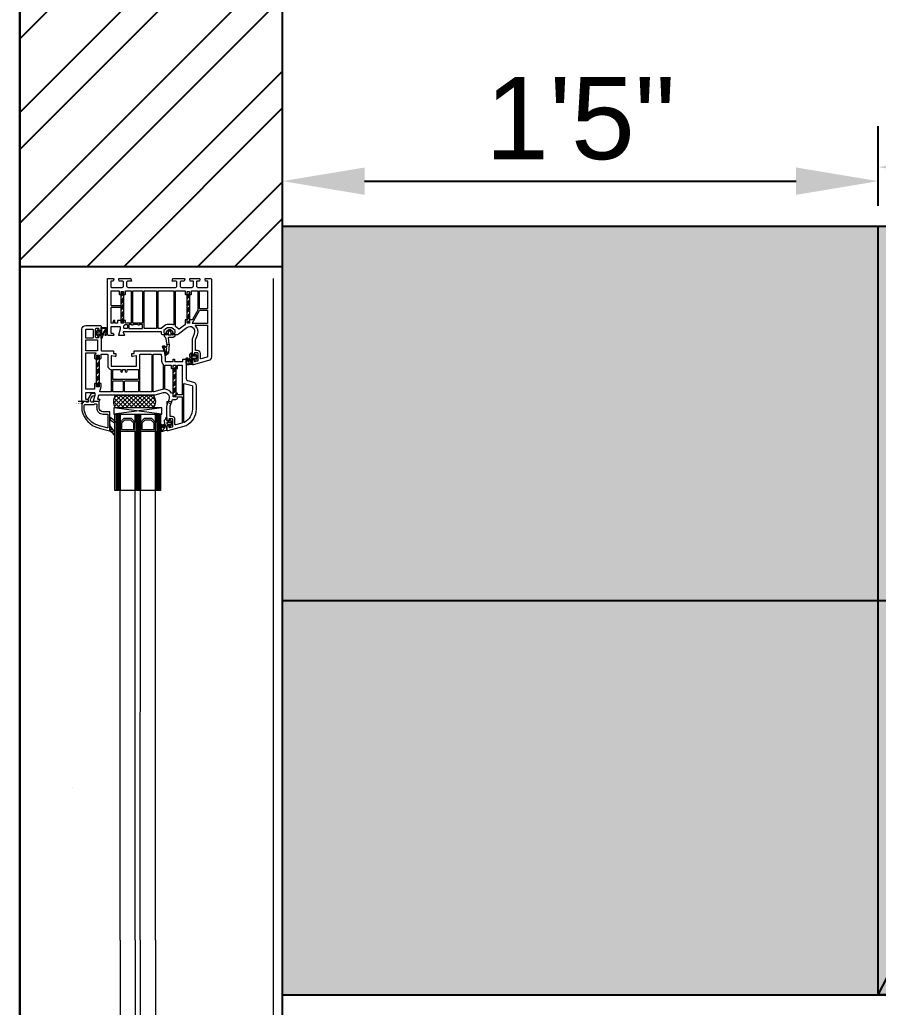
# Model space of a CAD drawing. Header units: millimetres. Extents: x 857 to 2168, y 576 to 1198.
# Drawn here: x 934.48 to 960.61, y 642.72 to 672.77 of the extents above; entities that cross this region are included whole.
import ezdxf

# ---------------------------------------------------------------- set-up
doc = ezdxf.new("R2010")
doc.units = ezdxf.units.MM
for name, color, linetype, lineweight in [('FP_A_DOOR_WIN', 140, 'Continuous', 18), ('PQI-A-IN-ELEV-PTRN', 249, 'Continuous', 0), ('WAL', 7, 'Continuous', 30)]:
    doc.layers.add(name, color=color, linetype=linetype, lineweight=lineweight)
doc.styles.get("Standard").update_dxf_attribs({"font": 'arial.ttf'})
doc.dimstyles.new('ISO-25', dxfattribs={"dimtxt": 2.5, "dimasz": 2.5, "dimexe": 1.25, "dimexo": 0.625, "dimtad": 1, "dimdec": 0, "dimlunit": 4, "dimtxsty": 'Standard', "dimcen": 2.5, "dimadec": 0, "dimazin": 0, "dimtfac": 1, "dimtdec": 0, "dimtmove": 0, "dimatfit": 3, "dimfxl": 1, "dimarcsym": 0})
pattern_1 = [(135, (-4.5994, -2.0003), (1.41421, 1.41421), []), (45, (-4.5994, -2.0003), (1.41421, -1.41421), [])]

# ---------------------------------------------------------------- blocks, each defined once
blk = doc.blocks.new('*X27')
at = {"color": 0}
for p, q in [((10.3, 18.74), (10.76, 19.2)), ((11.46, 17.2), (13.46, 19.2)), ((12.36, 17.2), (14.36, 19.2)), ((13.25, 17.2), (15.25, 19.2)), ((14.15, 17.2), (16.15, 19.2)), ((16.85, 17.2), (18.85, 19.2)), ((17.74, 17.2), (19.74, 19.2)), ((18.64, 17.2), (20.64, 19.2)), ((19.54, 17.2), (21.54, 19.2)), ((22.23, 17.2), (24.23, 19.2)), ((23.13, 17.2), (25.13, 19.2)), ((24.03, 17.2), (26.03, 19.2)), ((24.93, 17.2), (26.93, 19.2)), ((27.62, 17.2), (29.62, 19.2)), ((28.52, 17.2), (30.52, 19.2)), ((29.42, 17.2), (31.42, 19.2)), ((30.32, 17.2), (32.32, 19.2)), ((33.01, 17.2), (35.01, 19.2)), ((33.91, 17.2), (35.3, 18.59)), ((34.81, 17.2), (35.3, 17.7))]:
    blk.add_line(p, q, dxfattribs=at)
blk = doc.blocks.new('*X28')
at = {"color": 0}
for p, q in [((10.3, 69.93), (11.58, 71.2)), ((10.47, 69.2), (12.47, 71.2)), ((11.37, 69.2), (13.37, 71.2)), ((12.27, 69.2), (14.27, 71.2)), ((14.97, 69.2), (16.97, 71.2)), ((15.86, 69.2), (17.86, 71.2)), ((16.76, 69.2), (18.76, 71.2)), ((17.66, 69.2), (19.66, 71.2)), ((20.35, 69.2), (22.35, 71.2)), ((21.25, 69.2), (23.25, 71.2)), ((22.15, 69.2), (24.15, 71.2)), ((23.05, 69.2), (25.05, 71.2)), ((25.74, 69.2), (27.74, 71.2)), ((26.64, 69.2), (28.64, 71.2)), ((27.54, 69.2), (29.54, 71.2)), ((28.44, 69.2), (30.44, 71.2)), ((31.13, 69.2), (33.13, 71.2)), ((32.03, 69.2), (34.03, 71.2)), ((32.93, 69.2), (34.93, 71.2)), ((33.82, 69.2), (35.3, 70.68))]:
    blk.add_line(p, q, dxfattribs=at)
blk = doc.blocks.new('PRJ_INSERT_55_593613279781', base_point=(370.06, 296.9))
for points in [[(370.59, 306.09), (370.05, 305.76), (369.97, 305.13), (370.16, 304.39), (368.47, 304.19), (368.82, 310.95), (369.17, 311.66), (370.62, 312.9), (370.8, 312.97), (371.03, 312.89), (371.12, 312.65), (370.99, 312.24), (371.11, 311.8), (372.38, 309.76), (372.64, 308.69), (373.59, 306.14), (372.99, 305.35), (372, 305.48), (371.12, 305.97)], [(370.26, 307.26), (370.38, 306.97), (371.46, 306.58), (372.42, 306.04), (372.77, 306.03), (372.9, 306.23), (372.03, 308.71), (372.25, 308.82), (372.37, 309.19), (372.25, 309.4), (372.03, 309.51), (371.72, 309.42), (370.4, 311.24), (369.85, 311.44), (369.72, 310.83), (370.12, 310.19), (370.38, 309.49), (370.49, 308.74), (370.45, 307.99)], [(369.26, 296.6), (369.15, 296.84), (368.96, 296.9), (367.16, 296.9), (366.86, 296.6), (366.86, 294.61), (366.97, 294.38), (367.87, 293.5), (368.25, 293.5), (369.15, 294.38), (369.26, 294.61)]]:
    blk.add_lwpolyline(points, close=True)
blk.add_lwpolyline([(363.96, 297.83, 0.81046), (364.27, 296.91), (365.83, 297.1), (366.06, 296.94), (366.06, 295.59), (365.97, 295.38), (365.4, 294.96), (365.31, 294.73), (365.37, 294.56), (365.42, 294.51), (367.42, 292.84), (368.7, 292.84), (370.7, 294.51), (370.81, 294.73), (370.72, 294.96), (370.15, 295.38), (370.06, 295.59), (370.06, 296.94), (370.29, 297.1), (371.83, 296.91, 0.721706), (372.24, 297.77), (371.11, 298.85), (370.16, 304.39), (368.47, 304.19), (368.82, 299.14, -0.439955), (368.32, 298.6), (365.33, 298.6), (365.17, 298.56)], format="xyb", close=True)
blk = doc.blocks.new('PRJ_INSERT_54_593613279164', base_point=(0, 0))
blk.add_line((4.01, 0.7), (-5.08, 0.7))
for points in [[(0.6, -1.92), (0.11, -1.66, -0.27755), (0, -1.48), (0, 0, -0.453753), (0.34, 0.3), (0.61, 0.26), (1.04, 0.01), (3.71, 0.01, 0.422763), (4.01, 0.32, -0.054836), (4.3, 3.53, 0.331921), (3.85, 4.66, 0.161435), (2.78, 5), (-0.6, 5, 0.831541), (-0.86, 3.65), (0.43, 3.15, -1.190626), (0.5, 2.89), (-0.47, 2.63, 0.129694), (-0.6, 2.55), (-1.2, 1.95, -0.601488), (-2.24, 1.86, 0.254499), (-2.49, 2), (-3.96, 2, 0.198909), (-4.17, 1.91), (-4.99, 1.09, 0.198912), (-5.08, 0.88), (-5.08, 0.31, 0.414214), (-4.78, 0.01), (-4.52, 0.01), (-4.09, 0.26, -0.16568), (-3.9, 0.3), (-3.74, 0.27, -0.375721), (-3.48, -0.02), (-3.48, -1.48, -0.27755), (-3.59, -1.66), (-4.08, -1.92, 0.531978), (-4.13, -2.41), (-2.39, -3.89, 0.363946), (-1.11, -3.89), (0.65, -2.41, 0.531978)], [(-2.73, -2.56), (-2.06, -3.12, 0.363955), (-1.42, -3.12), (-0.75, -2.56, 0.221711), (-0.64, -2.33), (-0.64, -0.12, 0.413991), (-0.94, 0.18), (-2.54, 0.18, 0.414157), (-2.84, -0.12), (-2.84, -2.33, 0.221711)], [(-0.27, 4.38, 1), (-0.32, 4.09), (1.61, 3.38, -0.733238), (1.57, 2.43), (-0.19, 1.96, 0.917629), (-0.19, 1.72), (2.09, 1.54, 0.335324), (3.12, 2.18), (3.62, 3.53, 0.355746), (3.44, 4.03), (2.97, 4.31, 0.134065), (2.71, 4.38)]]:
    blk.add_lwpolyline(points, format="xyb", close=True)
blk = doc.blocks.new('*X29')
at = {"color": 0}
for p, q in [((31.2, -72.68), (31.98, -71.9)), ((32.67, -73.9), (34.67, -71.9)), ((33.57, -73.9), (35.57, -71.9)), ((34.47, -73.9), (36.47, -71.9)), ((35.37, -73.9), (37.37, -71.9)), ((38.06, -73.9), (40.06, -71.9)), ((38.96, -73.9), (40.96, -71.9)), ((39.86, -73.9), (41.86, -71.9)), ((40.75, -73.9), (42.75, -71.9)), ((43.45, -73.9), (45.45, -71.9)), ((44.35, -73.9), (46.35, -71.9)), ((45.24, -73.9), (47.24, -71.9)), ((46.14, -73.9), (48.14, -71.9)), ((48.84, -73.9), (50.84, -71.9)), ((49.73, -73.9), (51.73, -71.9)), ((50.63, -73.9), (52.63, -71.9)), ((51.53, -73.9), (53.53, -71.9)), ((54.22, -73.9), (56.2, -71.93)), ((55.12, -73.9), (56.2, -72.82)), ((56.02, -73.9), (56.2, -73.72))]:
    blk.add_line(p, q, dxfattribs=at)
blk = doc.blocks.new('*X30')
at = {"color": 0}
for p, q in [((23.4, -13.13), (25.03, -11.5)), ((23.92, -13.5), (25.92, -11.5)), ((24.82, -13.5), (26.82, -11.5)), ((25.72, -13.5), (27.72, -11.5)), ((28.41, -13.5), (30.41, -11.5)), ((29.31, -13.5), (31.31, -11.5)), ((30.21, -13.5), (32.21, -11.5)), ((31.11, -13.5), (33.11, -11.5)), ((33.8, -13.5), (35.8, -11.5)), ((34.7, -13.5), (36.7, -11.5)), ((35.6, -13.5), (37.6, -11.5)), ((36.5, -13.5), (38.5, -11.5)), ((39.19, -13.5), (41.19, -11.5)), ((40.09, -13.5), (42.09, -11.5)), ((40.99, -13.5), (42.99, -11.5)), ((41.88, -13.5), (43.88, -11.5)), ((44.58, -13.5), (46.58, -11.5)), ((45.48, -13.5), (47.48, -11.5)), ((46.37, -13.5), (48.37, -11.5)), ((47.27, -13.5), (48.4, -12.37))]:
    blk.add_line(p, q, dxfattribs=at)
blk = doc.blocks.new('*X31')
at = {"color": 0}
for p, q in [((55, -31.09), (61.01, -25.08)), ((55, -27.72), (57.27, -25.45)), ((55, -34.45), (63.66, -25.8)), ((65, -36.69), (55, -26.69)), ((55, -37.82), (65, -27.82)), ((65, -40.06), (55, -30.06)), ((65, -33.32), (57.16, -25.48)), ((65, -29.96), (60.07, -25.03)), ((65, -26.59), (64.84, -26.43)), ((55, -41.19), (65, -31.19)), ((65, -43.43), (55, -33.43)), ((55, -44.56), (65, -34.56)), ((65, -46.79), (55, -36.79)), ((55, -47.93), (65, -37.93)), ((65, -50.16), (55, -40.16)), ((55, -51.29), (65, -41.29)), ((65, -53.53), (55, -43.53)), ((55, -54.66), (65, -44.66)), ((64.67, -56.56), (55, -46.9)), ((62.3, -57.56), (55, -50.26)), ((59.19, -57.82), (55, -53.63)), ((56.07, -56.96), (65, -48.03)), ((58.64, -57.75), (65, -51.4)), ((62.17, -57.59), (65, -54.76))]:
    blk.add_line(p, q, dxfattribs=at)
blk = doc.blocks.new('PRJ_INSERT_53_593613279183', base_point=(93.09, 45.14))
for points in [[(96.57, 43.39, 0.493145), (96.82, 43.19), (97.25, 43.31, -0.818256), (97.52, 42.78), (95.57, 41.27, -0.342375), (94.09, 41.27), (92.15, 42.78, -0.818728), (92.41, 43.3), (92.84, 43.19, 0.493145), (93.09, 43.38), (93.09, 44.64, 0.414214), (92.59, 45.14), (90.68, 45.14, -0.413893), (90.38, 45.44), (90.37, 48.11, -0.414434), (92.37, 50.11), (94.85, 50.11, -0.326046), (96.79, 48.8, -0.909354), (96.07, 48.46, 0.282568), (94.68, 49.2, -0.132187), (92.36, 49.55, 1.066738), (92.12, 49.15, 0.039876), (96.3, 46.88, 0.149261), (98.83, 45.9, -0.963992), (98.81, 45.14), (98.04, 45.14, -0.012349), (97.12, 45.21, 0.443501), (96.57, 44.71)], [(94.22, 47.2), (96.05, 46.23, -1.052816), (95.72, 45.62, 0.139333), (94.66, 45.92), (91.65, 45.92, -0.382456), (91.16, 46.36), (90.98, 48, -0.505503), (91.79, 48.74)], [(93.93, 44.22, -1), (95.73, 44.22), (95.73, 42.72, -1), (93.93, 42.72)]]:
    blk.add_lwpolyline(points, format="xyb", close=True)
blk = doc.blocks.new('PRJ_INSERT_51_593613279187', base_point=(0, 0))
for points in [[(-2.5, -3.85, 0.339142), (-1.03, -3.85), (0.92, -2.36, 0.808674), (0.67, -1.83), (0.23, -1.94, -0.491369), (-0.02, -1.75), (-0.02, -0.12, -0.708523), (0.51, 0.07, 0.231673), (0.67, 0), (3.73, 0, 0.369523), (4.03, 0.25), (4.31, 2.03), (4.8, 3.53, 0.331664), (4.34, 4.66, 0.134785), (3.27, 5), (0.02, 5, 0.607736), (-0.53, 3.69), (0.46, 3.09, -0.653241), (0.43, 2.91), (-0.81, 2.46, 0.328397), (-1.27, 1.95, -0.43088), (-2.09, 1.65, 0.455948), (-4.64, 1.35, -0.189266), (-6.03, 0.79, 0.992484), (-6.02, 0), (-4.95, 0), (-3.85, 0.17, -0.46157), (-3.5, -0.12), (-3.5, -1.75, -0.491714), (-3.75, -1.95), (-4.2, -1.83, 0.808674), (-4.45, -2.36)], [(-0.39, 1.29), (1.51, 1.59, 0.243686), (2.13, 1.99), (2.33, 2.34, -0.198893), (2.94, 2.8, 0.149078), (4.03, 3.21), (4.12, 3.52, 0.40407), (3.87, 4.06), (3.36, 4.28, 0.163046), (3.17, 4.27, -0.202004), (0.96, 4.36, 0.138983), (0.8, 4.4), (-0.04, 4.36, 0.642669), (-0.05, 4.02), (1.32, 3.2, -0.577351), (1.28, 2.57), (-0.55, 1.82, 0.756768)], [(-2.66, -0.9), (-2.66, -2.4, 1), (-0.86, -2.4), (-0.86, -0.9, 1)]]:
    blk.add_lwpolyline(points, format="xyb", close=True)
blk = doc.blocks.new('BASEPOINT')
for q in [(0, 3), (2.96, 0)]:
    blk.add_line((0, 0), q)
blk.add_text('Basepoint', height=0.6).set_placement((0.45, 1.17))
blk = doc.blocks.new('PRJ_INSERT_50_593613279190', base_point=(0, 0))
h = blk.add_hatch()
h.set_pattern_fill('NETZ', color=256, scale=2, angle=-135, style=0)
h.set_pattern_definition(pattern_1)
edge = h.paths.add_edge_path()
edge.add_arc((-25.3, 25.34), 0.701, 21.51182, 179.95802)
edge.add_line((-26, 25.34), (-26, 25.04))
edge.add_arc((-22.99, 25.05), 3.01, 180.06156, 218.44381)
edge.add_line((-25.35, 23.18), (-22.67, 19.87))
edge.add_arc((-25, 17.98), 3, 0, 39.0439, ccw=False)
edge.add_line((-22, 17.98), (-22, 22.9))
edge.add_arc((-21.8, 22.9), 0.197, 73.53865, 180.28711, ccw=False)
edge.add_arc((-20.78, 27.14), 4.17, 201.73547, 256.53694, ccw=False)
h = blk.add_hatch()
h.set_pattern_fill('NETZ', color=256, scale=2, angle=-135, style=0)
h.set_pattern_definition(pattern_1)
edge = h.paths.add_edge_path()
edge.add_arc((-25.3, 15.93), 0.7, 57.98631, 211.92105, ccw=False)
edge.add_arc((-19.32, 22.23), 8, 225.52181, 250.45668)
edge.add_line((-22, 14.69), (-22, 11.99))
edge.add_arc((-17.19, 21.15), 10.35, 212.72278, 242.29217, ccw=False)
for points in [[(-24.65, 25.59, 0.827612), (-26, 25.34), (-26, 25.04, 0.169058), (-25.35, 23.18), (-22.67, 19.87, -0.172029), (-22, 17.98), (-22, 22.9, -0.502666), (-21.75, 23.09, -0.243781)], [(-25.89, 15.56, -0.794971), (-24.93, 16.52, 0.10923), (-22, 14.69), (-22, 11.99, -0.129742)], [(-3, 0), (-1, 0), (-1, 1, 0.414214), (0, 2), (0, 7, 0.27545), (-12.95, 20.73), (-13.5, 20.88), (-21.75, 23.09, 0.490874), (-22, 22.89), (-22, 8.5, 0.413429), (-21.5, 8), (-16.5, 8, -0.414072), (-13.5, 5), (-13.5, 0.5, 0.414542), (-13, 0), (-9.5, 0), (-9, 0.5), (-7.9, 0.5, -0.339454), (-6.93, -0.24), (-6.83, -0.62, -0.212557), (-7.15, -2.63), (-8.22, -4.27, -0.253968), (-8.64, -4.5), (-9.5, -4.5, 1), (-9.5, -6.5), (-7.79, -6.5, 0.253968), (-7.37, -6.27), (-4.6, -2), (-5.08, -0.21, -0.493145), (-4.54, 0.5), (-3.5, 0.5)], [(-11.43, 4.4), (-11.68, 4.65), (-11.68, 5, 0.414381), (-16.48, 9.8), (-19.97, 9.8, -0.414219), (-20.47, 10.3), (-20.47, 20.24, -0.493144), (-19.85, 20.72), (-13.92, 19.13, -0.280669), (-1.78, 6.8), (-1.78, 2.8, -0.41418), (-2.28, 2.3), (-9.72, 2.3), (-10.22, 1.8), (-11.18, 1.8, -0.414237), (-11.68, 2.3), (-11.68, 4.15)]]:
    blk.add_lwpolyline(points, format="xyb", close=True)
blk.add_blockref('BASEPOINT', (0, 0))
blk = doc.blocks.new('BASIS')
for q in [(0, 3), (3, 0)]:
    blk.add_line((0, 0), q)
blk.add_text('BASIS', height=0.6).set_placement((0.45, 1.17))
blk = doc.blocks.new('GLASDATABASE7')
for p, q in [((-35, 0), (-35, 60)), ((-34, 0), (-34, 60)), ((-33, 0), (-33, 60)), ((-19, 0), (-19, 60)), ((-18, 0), (-18, 60)), ((-17, 0), (-17, 60)), ((-3, 0), (-3, 60)), ((-2, 0), (-2, 60)), ((-1, 0), (-1, 60)), ((1, 0), (-37, -5)), ((1, -5), (-37, 0))]:
    blk.add_line(p, q)
for points in [[(-32, 0), (-32, 60), (-36, 60), (-36, 0)], [(-32, 13.2), (-26.12, 13.2), (-26, 13.1), (-25.88, 13.2), (-20, 13.2), (-20, 60), (-32, 60)], [(-16, 0), (-16, 60), (-20, 60), (-20, 0)], [(-16, 13.2), (-10.12, 13.2), (-10, 13.1), (-9.88, 13.2), (-4, 13.2), (-4, 60), (-16, 60)], [(0, 0), (0, 60), (-4, 60), (-4, 0)], [(-21.2, 12), (-21.2, 6.9), (-23.5, 4.6), (-28.5, 4.6), (-30.8, 6.9), (-30.8, 12)], [(-5.2, 12), (-5.2, 6.9), (-7.5, 4.6), (-12.5, 4.6), (-14.8, 6.9), (-14.8, 12)], [(1, 0), (1, -5), (-37, -5), (-37, 0)], [(-20, 6.4), (-23, 3.4), (-29, 3.4), (-32, 6.4), (-32, 0), (-20, 0)], [(-4, 6.4), (-7, 3.4), (-13, 3.4), (-16, 6.4), (-16, 0), (-4, 0)], [(0, 0), (0, 0)], [(0, 0), (0, 0)]]:
    blk.add_lwpolyline(points, close=True)
blk.add_blockref('BASIS', (5, -10))
blk = doc.blocks.new('W6')
at = {"layer": 'FP_A_DOOR_WIN', "ltscale": 1000}
for p, q in [((-478.72, 107), (-838, 107)), ((-478.72, 107), (-161.55, 107)), ((-478.72, 95), (-838, 95)), ((-478.72, 95), (-161.55, 95)), ((-478.72, 91), (-838, 91)), ((-478.72, 91), (-161.55, 91)), ((-478.72, 79), (-838, 79)), ((-478.72, 79), (-161.55, 79))]:
    blk.add_line(p, q, dxfattribs=at)
for points in [[(-958, 81.8, 0.556925), (-957.57, 81.53), (-955.72, 82.45, -0.556533), (-955, 82), (-955, 78.5, -0.496724), (-955.64, 78.02), (-960.2, 79.3), (-961.5, 79.3, 0.414431), (-962, 78.8), (-962, 72.2, 0.414436), (-961.5, 71.7), (-957.5, 71.7, 0.414367), (-957, 72.2), (-957, 73.62), (-955.63, 73.98, -0.492998), (-955, 73.5), (-955, 70, -0.414113), (-956, 69), (-999.5, 69, -0.41391), (-1000, 69.5), (-1000, 73.5, -0.492952), (-999.37, 73.98), (-998, 73.62), (-998, 72.2, 0.414436), (-997.5, 71.7), (-993.5, 71.7, 0.414367), (-993, 72.2), (-993, 80.7, 0.414337), (-994, 81.7), (-997, 81.7, 0.414305), (-998, 80.7), (-998, 78.38), (-999.37, 78.02, -0.492951), (-1000, 78.5), (-1000, 87.46), (-998, 88), (-998, 85.2, 0.414305), (-997, 84.2), (-994, 84.2, 0.414337), (-993, 85.2), (-993, 122.8, 0.414353), (-994, 123.8), (-997, 123.8, 0.414289), (-998, 122.8), (-998, 120), (-1000, 120.54), (-1000, 129.5, -0.492952), (-999.37, 129.98), (-998, 129.62), (-998, 127.3, 0.414312), (-997, 126.3), (-994, 126.3, 0.41433), (-993, 127.3), (-993, 135.8, 0.414337), (-994, 136.8), (-997.5, 136.8, 0.414474), (-998, 136.3), (-998, 134.38), (-999.37, 134.02, -0.492965), (-1000, 134.5), (-1000, 141.5, -0.492951), (-999.37, 141.98), (-998, 141.62), (-998, 139.8, 0.414434), (-997.5, 139.3), (-994, 139.3, 0.414337), (-993, 140.3), (-993, 147.8, 0.414099), (-993.5, 148.3), (-997.5, 148.3, 0.414474), (-998, 147.8), (-998, 146.38), (-999.37, 146.02, -0.492957), (-1000, 146.5), (-1000, 150.5, -0.413949), (-999.5, 151), (-938.17, 151, -0.339426), (-935.27, 148.78), (-932.02, 136.63, -0.492962), (-932.5, 136), (-935.75, 136, -0.413995), (-936.25, 136.5), (-936.25, 137.5), (-934.97, 137.5, 0.493234), (-934.49, 138.13), (-935.03, 140.13, 0.339569), (-935.51, 140.5), (-940.97, 140.5, 0.414176), (-941.47, 140), (-941.47, 138, 0.414129), (-940.97, 137.5), (-939.75, 137.5), (-939.75, 136.5, -0.414056), (-940.25, 136), (-951.45, 136, -0.090992), (-952.51, 136.2), (-956.58, 137.74, 0.759024), (-961.15, 131.54), (-956.14, 125.12, -0.167343), (-955.5, 123.27), (-955.5, 120.5, -0.414099), (-956, 120), (-956.5, 120, -0.413953), (-957, 120.5), (-957, 122.1, 0.414442), (-957.3, 122.4), (-958.99, 122.4), (-960.93, 120.08, 0.176331), (-961, 119.89), (-961, 116.11, 0.176331), (-960.93, 115.92), (-958.99, 113.6), (-957.3, 113.6, 0.414454), (-957, 113.9), (-957, 115.5, -0.413993), (-956.5, 116), (-956, 116, -0.414059), (-955.5, 115.5), (-955.5, 112.6, -0.41409), (-956.5, 111.6), (-958, 111.6)], [(-976.5, 148, -0.414447), (-976.2, 147.7), (-976.2, 141.9, -0.414397), (-976.5, 141.6), (-990, 141.6, -0.414209), (-990.3, 141.9), (-990.3, 147.7, -0.414259), (-990, 148)], [(-974.7, 148), (-964.8, 148, -0.414029), (-964.5, 147.7), (-964.5, 136.24, -0.577202), (-964.95, 135.98), (-974.85, 141.7, -0.26846), (-975, 141.96), (-975, 147.7, -0.414535)], [(-937.03, 142.3), (-940.97, 142.3, 0.414183), (-943.27, 140), (-943.27, 138.8, -0.414388), (-943.57, 138.5), (-951.54, 138.5), (-955.69, 140.08, 0.306342), (-962.78, 138.41, -0.683106), (-963.3, 138.61), (-963.3, 147.7, -0.414259), (-963, 148), (-938.4, 148, -0.339457), (-938.11, 147.78), (-936.74, 142.68, -0.492823)], [(-964.7, 133.8), (-964.7, 131.8), (-967.5, 131.8), (-967.5, 130.6, 0.414535), (-967.2, 130.3), (-963.58, 130.3), (-963.28, 129.88), (-960.03, 125.72, -0.354189), (-960.04, 125.34), (-962.25, 122.71, -0.221513), (-962.48, 122.6), (-990, 122.6, -0.414203), (-990.3, 122.9), (-990.3, 130, -0.414196), (-990, 130.3), (-987.8, 130.3, 0.414029), (-987.5, 130.6), (-987.5, 131.8), (-989.8, 131.8), (-989.8, 133.8), (-987.5, 133.8), (-987.5, 135, 0.41397), (-987.8, 135.3), (-990, 135.3, -0.414203), (-990.3, 135.6), (-990.3, 140.1, -0.414204), (-990, 140.4), (-975, 140.4), (-967.65, 136.16, -0.267494), (-967.5, 135.9), (-967.5, 133.8)], [(-908, 62.28, 0.336162), (-907.78, 61.99), (-905, 61.21), (-905, 63), (-903.37, 62.56, -0.33952), (-903, 62.08), (-903, 58.5, -0.496683), (-903.63, 58.02), (-908.2, 59.3), (-909.5, 59.3, 0.414137), (-910, 58.8), (-910, 52.2, 0.414137), (-909.5, 51.7), (-905.5, 51.7, 0.414263), (-905, 52.2), (-905, 53.62), (-903.63, 53.98, -0.493031), (-903, 53.5), (-903, 50, -0.414269), (-904, 49), (-960, 49, -0.41418), (-963, 52), (-963, 63.5, -0.4141), (-962.5, 64), (-959.25, 64, -0.414226), (-958.75, 63.5), (-958.75, 62.5), (-960, 62.5, 0.414099), (-960.5, 62), (-960.5, 60, 0.414353), (-960, 59.5), (-954, 59.5, 0.414201), (-953.5, 60), (-953.5, 62, 0.414225), (-954, 62.5), (-955.25, 62.5), (-955.25, 63.5, -0.414099), (-954.75, 64), (-943.5, 64, 0.414185), (-943, 64.5), (-943, 73.65, -0.414173), (-942.8, 73.85), (-941, 73.85, 0.414836), (-940.8, 74.05), (-940.8, 75.6, -0.414327), (-940.6, 75.8), (-939.1, 75.8, -0.462687), (-938.61, 75.22), (-939.1, 72.23, 0.462996), (-938.9, 72), (-931.2, 72, 0.414368), (-931, 72.2), (-931, 91.8, 0.414453), (-931.2, 92), (-938.9, 92, 0.463083), (-939.1, 91.77), (-938.61, 88.78, -0.462693), (-939.1, 88.2), (-940.6, 88.2, -0.414327), (-940.8, 88.4), (-940.8, 89.95, 0.414836), (-941, 90.15), (-942.8, 90.15, -0.414265), (-943, 90.35), (-943, 113.2, -0.363791), (-942.59, 113.69), (-938, 114.5), (-934.8, 114.5, 0.414387), (-934.5, 114.8), (-934.5, 120.5, 0.414447), (-934.8, 120.8), (-936.2, 120.8, -0.414038), (-936.5, 121.1), (-936.5, 121.7, -0.414045), (-936.2, 122), (-934.8, 122, 0.414387), (-934.5, 122.3), (-934.5, 128.2, 0.414388), (-934.8, 128.5), (-936.2, 128.5, -0.414041), (-936.5, 128.8), (-936.5, 130.7, -0.414045), (-936.2, 131), (-921.15, 131, 0.339444), (-919.7, 132.11), (-918.45, 136.78, -0.339467), (-915.55, 139), (-897.13, 139, -0.278172), (-883.87, 131), (-880.02, 116.63, -0.492995), (-880.5, 116), (-883.75, 116, -0.414097), (-884.25, 116.5), (-884.25, 117.5), (-882.97, 117.5, 0.493238), (-882.49, 118.13), (-883.03, 120.13, 0.339521), (-883.51, 120.5), (-888.97, 120.5, 0.414185), (-889.47, 120), (-889.47, 117.94, 0.414338), (-889.03, 117.5), (-887.75, 117.5), (-887.75, 116.5, -0.414224), (-888.25, 116), (-899.45, 116, -0.090993), (-900.51, 116.2), (-904.58, 117.74, 0.611471), (-909.86, 112.97), (-908.1, 106.38, -0.06546), (-908, 105.61)], [(-886.59, 129.58, -0.492833), (-886.88, 129.2), (-916.99, 129.2, -0.493372), (-917.28, 129.58), (-915.61, 135.78, -0.339454), (-915.32, 136), (-897.13, 136, -0.271046), (-886.67, 129.88)], [(-931.8, 120.9), (-931.8, 122.9), (-929, 122.9), (-929, 124.1, 0.414402), (-929.3, 124.4), (-931.5, 124.4, -0.414486), (-931.8, 124.7), (-931.8, 127.7, -0.414478), (-931.5, 128), (-908.6, 128, -0.414004), (-908.3, 127.7), (-908.3, 124.4), (-909.3, 124.4, 0.414082), (-909.6, 124.1), (-909.6, 122.9), (-906.8, 122.9), (-906.8, 120.9), (-909.6, 120.9), (-909.6, 119.65, 0.237321), (-912.68, 114.48, -0.393466), (-912.98, 114.2), (-931.5, 114.2, -0.414491), (-931.8, 114.5), (-931.8, 119.1, -0.414491), (-931.5, 119.4), (-929.3, 119.4, 0.414397), (-929, 119.7), (-929, 120.9)], [(-904.8, 120.7), (-904.8, 122.9, 0.414204), (-906.3, 124.4), (-906.8, 124.4), (-906.8, 127.7, -0.414478), (-906.5, 128), (-886.4, 128, -0.339454), (-886.11, 127.78), (-884.74, 122.68, -0.493262), (-885.03, 122.3), (-888.97, 122.3, 0.414186), (-891.27, 120), (-891.27, 118.8, -0.414387), (-891.57, 118.5), (-899.54, 118.5), (-904.61, 120.42, -0.311936)], [(-960.7, 109.3, -0.414402), (-961, 109), (-990, 109, -0.414215), (-990.3, 109.3), (-990.3, 121.1, -0.414215), (-990, 121.4), (-963.77, 121.4, -0.528873), (-963.49, 120.99, 0.094055), (-963.7, 119.89), (-963.7, 116.11, 0.176325), (-963, 114.18), (-960.7, 111.44)], [(-937.76, 111.8), (-934.8, 111.8, 0.236093), (-932.4, 113), (-912.88, 113, -0.360501), (-912.58, 112.76, 0.018669), (-912.47, 112.27), (-910.68, 105.58, -0.493042), (-910.97, 105.2), (-940, 105.2, -0.414491), (-940.3, 105.5), (-940.3, 111.1, -0.364012), (-940.05, 111.4)], [(-961, 107.8, -0.414383), (-960.7, 107.5), (-960.7, 98.3, -0.414402), (-961, 98), (-990, 98, -0.414215), (-990.3, 98.3), (-990.3, 107.5, -0.414196), (-990, 107.8)], [(-940, 104), (-911, 104, -0.414114), (-910.7, 103.7), (-910.7, 95, -0.414123), (-911, 94.7), (-940, 94.7, -0.414487), (-940.3, 95), (-940.3, 103.7, -0.414478)], [(-908, 75.53), (-908, 105.35, -0.301246), (-898, 105.35), (-898, 75.53, -0.301246)], [(-964.9, 89.3, -0.413985), (-965.2, 89), (-990, 89, -0.414215), (-990.3, 89.3), (-990.3, 96.5, -0.414196), (-990, 96.8), (-965.2, 96.8, -0.413966), (-964.9, 96.5)], [(-963.7, 93.2), (-963.7, 89.2, -1), (-963.7, 88.2), (-963.7, 86.1, 0.414126), (-963.4, 85.8), (-961, 85.8, 0.414402), (-960.7, 86.1), (-960.7, 96.5, 0.414383), (-961, 96.8), (-963.4, 96.8, 0.414109), (-963.7, 96.5), (-963.7, 94.2, -1)], [(-927.05, 83, 1), (-927.05, 84.5), (-928, 84.5, -0.414487), (-928.3, 84.8), (-928.3, 93.2, -0.414487), (-928, 93.5), (-920.8, 93.5, -0.414214), (-920.5, 93.2), (-920.5, 73.5, -0.414214), (-920.8, 73.2), (-928, 73.2, -0.414487), (-928.3, 73.5), (-928.3, 79.2, -0.414487), (-928, 79.5), (-927.05, 79.5, 1), (-927.05, 81), (-928.3, 81), (-928.3, 83)], [(-919, 93.5), (-911, 93.5, -0.414123), (-910.7, 93.2), (-910.7, 82.9, -0.414123), (-911, 82.6), (-919, 82.6, -0.414214), (-919.3, 82.9), (-919.3, 93.2, -0.414214)], [(-965.2, 87.8, -0.413966), (-964.9, 87.5), (-964.9, 83.6, -0.414029), (-965.2, 83.3), (-966.7, 83.3, 0.414109), (-967, 83), (-967, 81.8), (-964.7, 81.8), (-964.7, 79.8), (-967, 79.8), (-967, 77.3, 0.414126), (-966.7, 77), (-965, 77, -0.414388), (-964.7, 76.7), (-964.7, 75.3, -0.414402), (-965, 75), (-966.25, 75, 1), (-966.25, 73.5), (-965, 73.5, -0.414388), (-964.7, 73.2), (-964.7, 72.3, -0.414447), (-965, 72), (-977, 72, -0.414259), (-977.3, 72.3), (-977.3, 79.8), (-978.5, 79.8), (-978.5, 72.3, -0.41403), (-978.8, 72), (-990, 72, -0.414259), (-990.3, 72.3), (-990.3, 78, -0.414196), (-990, 78.3), (-987.8, 78.3, 0.414029), (-987.5, 78.6), (-987.5, 79.8), (-989.8, 79.8), (-989.8, 81.8), (-987.5, 81.8), (-987.5, 83, 0.413966), (-987.8, 83.3), (-990, 83.3, -0.414259), (-990.3, 83.6), (-990.3, 87.5, -0.414196), (-990, 87.8)], [(-963.4, 84.8), (-961, 84.8, -0.414397), (-960.7, 84.5), (-960.7, 82.3, -0.414402), (-961, 82), (-962.7, 82), (-963.7, 83), (-963.7, 84.5, -0.414121)], [(-919, 73.2, -0.414214), (-919.3, 73.5), (-919.3, 81.1, -0.414214), (-919, 81.4), (-911, 81.4, -0.414123), (-910.7, 81.1), (-910.7, 73.5, -0.414123), (-911, 73.2)], [(-940, 69.3), (-931.2, 69.3, 0.394136), (-928.31, 72), (-911, 72, -0.414123), (-910.7, 71.7), (-910.7, 63.35, -0.49308), (-911.08, 63.06), (-914.6, 64), (-917.1, 64, 0.414013), (-917.4, 63.7), (-917.4, 62.5), (-914.6, 62.5), (-914.6, 60.5), (-917.4, 60.5), (-917.4, 59.3, 0.414048), (-917.1, 59), (-913, 59, -0.414051), (-912.7, 58.7), (-912.7, 52.3, -0.41416), (-913, 52), (-941.2, 52, -0.414093), (-941.5, 52.3), (-941.5, 59.58, -0.57716), (-941.05, 59.84), (-939.6, 59), (-937.1, 59, 0.414048), (-936.8, 59.3), (-936.8, 60.5), (-939.6, 60.5), (-939.6, 62.5), (-936.8, 62.5), (-936.8, 63.7, 0.414013), (-937.1, 64), (-940, 64, -0.414478), (-940.3, 64.3), (-940.3, 69, -0.414491)], [(-959.7, 57.7), (-953.2, 57.7, -0.41443), (-952.9, 57.4), (-952.9, 52.3, -0.414525), (-953.2, 52), (-959.7, 52, -0.414093), (-960, 52.3), (-960, 57.4, -0.413996)], [(-951.4, 61.3), (-943.3, 61.3, -0.414447), (-943, 61), (-943, 52.3, -0.414436), (-943.3, 52), (-951.4, 52, -0.414436), (-951.7, 52.3), (-951.7, 61, -0.414447)]]:
    blk.add_lwpolyline(points, format="xyb", close=True, dxfattribs=at)
for points in [[(-964.7, 133.8), (-964.7, 131.8), (-989.7, 131.8), (-989.7, 133.8)], [(-931.8, 120.9), (-931.8, 122.9), (-906.8, 122.9), (-906.8, 120.9)], [(-964.7, 81.8), (-964.7, 79.8), (-989.7, 79.8), (-989.7, 81.8)], [(-939.6, 62.5), (-914.6, 62.5), (-914.6, 60.5), (-939.6, 60.5)]]:
    blk.add_lwpolyline(points, close=True, dxfattribs=at)
at = {"layer": 'PQI-A-IN-ELEV-PTRN', "ltscale": 1000}
for p, q in [((0, 200), (-1000, 200)), ((0, 0), (-1000, 0))]:
    blk.add_line(p, q, dxfattribs=at)
at = {"layer": 'FP_A_DOOR_WIN', "ltscale": 1000, "extrusion": (0, 0, -1), "zscale": -1, "rotation": 180}
for name, p in [('PRJ_INSERT_54_593613279164', (936.25, 136)), ('*X27', (1000, 151)), ('*X29', (963, 49)), ('PRJ_INSERT_51_593613279187', (884.25, 116)), ('*X31', (963, 49)), ('*X28', (1000, 151)), ('*X30', (963, 49))]:
    blk.add_blockref(name, p, dxfattribs=at)
at = {"layer": 'FP_A_DOOR_WIN', "ltscale": 1000, "rotation": 270}
for name, p in [('PRJ_INSERT_55_593613279781', (-955.5, 116)), ('PRJ_INSERT_50_593613279190', (-903, 49))]:
    blk.add_blockref(name, p, dxfattribs=at)
at = {"layer": 'FP_A_DOOR_WIN', "ltscale": 1000, "xscale": -1, "rotation": 270.0000000000437}
blk.add_blockref('GLASDATABASE7', (-893, 111), dxfattribs=at)
at = {"layer": 'FP_A_DOOR_WIN', "ltscale": 1000}
blk.add_blockref('PRJ_INSERT_53_593613279183', (-958.74, 64), dxfattribs=at)
blk = doc.blocks.new('*D82')
at = {"color": 0, "lineweight": -2, "transparency": 16777216}
for p, q in [((942.478, 667.106), (942.478, 669.111)), ((960.613, 667.106), (960.613, 669.111)), ((944.978, 667.861), (958.113, 667.861))]:
    blk.add_line(p, q, dxfattribs=at)
at = {"color": 0, "transparency": 16777216}
for points in [[(944.978, 668.277), (944.978, 667.444), (942.478, 667.861)], [(958.113, 668.277), (958.113, 667.444), (960.613, 667.861)]]:
    blk.add_solid(points, dxfattribs=at)
at = {"layer": 'Defpoints', "color": 0, "transparency": 16777216}
for p in [(960.613, 667.861), (942.478, 666.481), (960.613, 666.481)]:
    blk.add_point(p, dxfattribs=at)
at = {"color": 0, "lineweight": -2, "transparency": 16777216, "insert": (951.546, 669.762), "char_height": 2.5, "attachment_point": 5}
blk.add_mtext('1\'5"', dxfattribs=at)
blk = doc.blocks.new('*D83')
at = {"color": 0, "lineweight": -2, "transparency": 16777216}
for p, q in [((960.613, 667.106), (960.613, 669.539)), ((1008.613, 667.106), (1008.613, 669.539)), ((963.113, 668.289), (1006.113, 668.289))]:
    blk.add_line(p, q, dxfattribs=at)
at = {"color": 0, "transparency": 16777216}
for points in [[(963.113, 668.705), (963.113, 667.872), (960.613, 668.289)], [(1006.113, 668.705), (1006.113, 667.872), (1008.613, 668.289)]]:
    blk.add_solid(points, dxfattribs=at)
at = {"layer": 'Defpoints', "color": 0, "transparency": 16777216}
for p in [(1008.613, 668.289), (960.613, 666.481), (1008.613, 666.481)]:
    blk.add_point(p, dxfattribs=at)
at = {"color": 0, "lineweight": -2, "transparency": 16777216, "insert": (984.613, 670.164), "char_height": 2.5, "attachment_point": 5}
blk.add_mtext("4'", dxfattribs=at)

msp = doc.modelspace()

# ---------------------------------------------------------------- hatches: boundary and pattern name
at = {"lineweight": -2, "true_color": 0x750066}
h = msp.add_hatch(color=226, dxfattribs=at)
h.dxf.hatch_style = 1
h.paths.add_polyline_path([(990.474, 622.026), (966.478, 622.026), (966.478, 592.854), (990.474, 592.854)])
h.paths.add_polyline_path([(987.159, 606.956), (987.159, 613.556, -0.795158), (988.159, 613.556), (988.159, 607.084, -1)], flags=16)
h.paths.add_polyline_path([(1013.142, 622.026), (990.474, 622.026), (990.474, 592.854), (1013.146, 592.854)])
h.paths.add_polyline_path([(993.537, 606.956), (993.537, 613.556, -0.795158), (994.537, 613.556), (994.537, 606.956, -0.880466)], flags=16)
h.paths.add_polyline_path([(1038.004, 622.026), (1013.142, 622.026), (1013.144, 609.106), (1038.004, 609.116)])
h.paths.add_polyline_path([(1022.329, 616.083), (1028.929, 616.083, -0.880466), (1028.929, 615.083), (1022.329, 615.083, -0.795158)], flags=16)
h.paths.add_polyline_path([(1038.004, 609.116), (1013.144, 609.106), (1013.146, 592.854), (1038.004, 592.854)])
h.paths.add_polyline_path([(1022.329, 604.233), (1028.929, 604.233, -0.880466), (1028.929, 603.233), (1022.329, 603.233, -0.795158)], flags=16)
h.paths.add_polyline_path([(1058.625, 622.026), (1038.004, 622.026), (1038.004, 609.116), (1038.004, 592.854), (1058.625, 592.854)])
h.paths.add_polyline_path([(1040.578, 606.956), (1040.578, 613.556, -0.795158), (1041.578, 613.556), (1041.578, 606.956, -0.880466)], flags=16)
h.paths.add_polyline_path([(966.478, 622.026), (954.497, 607.41), (966.467, 592.854), (966.478, 592.854)])
h.paths.add_polyline_path([(966.478, 622.026), (942.478, 622.026), (954.497, 607.41)])
h.paths.add_polyline_path([(942.478, 622.026), (942.478, 592.854), (942.564, 592.854), (954.497, 607.41)])
h.paths.add_polyline_path([(954.497, 607.41), (942.564, 592.854), (966.467, 592.854)])
h.paths.add_polyline_path([(960.613, 666.481), (942.478, 666.481), (942.478, 655.102), (960.613, 655.102)])
h.paths.add_polyline_path([(960.613, 655.102), (942.478, 655.102), (942.478, 643.102), (960.613, 643.102)])
h.paths.add_polyline_path([(972.613, 666.481), (960.613, 666.481), (960.613, 655.102), (966.772, 655.102)])
h.paths.add_polyline_path([(966.772, 655.102), (960.613, 655.102), (960.613, 643.102)], flags=17)
h.paths.add_polyline_path([(978.454, 655.102), (966.772, 655.102), (960.613, 643.102), (984.613, 643.102)])
h.paths.add_polyline_path([(972.613, 666.481), (966.772, 655.102), (978.454, 655.102)])
h.paths.add_polyline_path([(984.613, 666.481), (972.613, 666.481), (978.454, 655.102), (984.613, 655.102)])
h.paths.add_polyline_path([(984.613, 655.102), (978.454, 655.102), (984.613, 643.102)], flags=17)
h.paths.add_polyline_path([(996.613, 666.481), (984.613, 666.481), (984.613, 655.102), (990.772, 655.102)])
h.paths.add_polyline_path([(990.772, 655.102), (984.613, 655.102), (984.613, 643.102)], flags=17)
h.paths.add_polyline_path([(1002.454, 655.102), (990.772, 655.102), (984.613, 643.102), (1008.613, 643.102)])
h.paths.add_polyline_path([(996.613, 666.481), (990.772, 655.102), (1002.454, 655.102)])
h.paths.add_polyline_path([(1008.613, 666.481), (996.613, 666.481), (1002.454, 655.102), (1008.613, 655.102)])
h.paths.add_polyline_path([(1008.613, 655.102), (1002.454, 655.102), (1008.613, 643.102)], flags=17)
h.paths.add_polyline_path([(1049.183, 666.481), (1038.072, 666.481), (1038.072, 655.102), (1043.775, 655.102)])
h.paths.add_polyline_path([(1043.775, 655.102), (1038.072, 655.102), (1038.072, 643.102)], flags=17)
h.paths.add_polyline_path([(1054.636, 655.102), (1043.775, 655.102), (1038.072, 643.102), (1060.386, 643.102)])
h.paths.add_polyline_path([(1049.183, 666.481), (1043.775, 655.102), (1054.636, 655.102)])
h.paths.add_polyline_path([(1060.741, 666.481), (1049.183, 666.481), (1054.636, 655.102), (1060.745, 655.102)])
h.paths.add_polyline_path([(1060.745, 655.102), (1054.636, 655.102), (1060.386, 643.102), (1060.749, 643.842)])
h.paths.add_polyline_path([(1066.289, 655.102), (1060.745, 655.102), (1060.749, 643.842)])
h.paths.add_polyline_path([(1077.149, 655.102), (1066.289, 655.102), (1060.749, 643.842), (1060.75, 643.102), (1082.699, 643.102)])
h.paths.add_polyline_path([(1071.886, 666.481), (1060.741, 666.481), (1060.745, 655.102), (1066.289, 655.102)])
h.paths.add_polyline_path([(1071.886, 666.481), (1066.289, 655.102), (1077.149, 655.102)])
h.paths.add_polyline_path([(1082.699, 666.481), (1071.886, 666.481), (1077.149, 655.102), (1082.699, 655.102)])
h.paths.add_polyline_path([(1082.699, 655.102), (1077.149, 655.102), (1082.699, 643.102)], flags=17)
at = {"layer": 'WAL', "lineweight": -2}
h = msp.add_hatch(dxfattribs=at)
h.set_pattern_fill('ANSI32', color=256, scale=0.25)
h.set_pattern_definition([(45, (-629.0592, 1965.4988), (-1.683798, 1.683798), []), (45, (-627.9367, 1965.4988), (-1.683798, 1.683798), [])])
h.paths.add_polyline_path([(934.478, 665.267), (942.478, 665.267), (942.478, 708.956), (934.478, 708.956)])
h.paths.add_polyline_path([(934.478, 589.033), (942.478, 589.033), (942.478, 597.854), (942.478, 626.267), (934.478, 626.267)])

# ---------------------------------------------------------------- linework, layer by layer
at = {"lineweight": -2}
msp.add_line((960.613, 643.102), (972.613, 666.481), dxfattribs=at)
at = {"layer": 'WAL', "lineweight": -2}
for p, q in [((934.478, 714.956), (934.478, 665.267)), ((942.478, 588.781), (942.478, 708.956)), ((934.478, 594.512), (934.478, 689.267)), ((1082.699, 666.481), (942.478, 666.481)), ((934.478, 665.267), (942.478, 665.267)), ((934.478, 665.267), (934.478, 626.267)), ((942.478, 643.102), (942.478, 655.102)), ((936.094, 649.419), (936.094, 649.419)), ((942.478, 643.102), (1008.613, 643.102)), ((984.613, 643.102), (960.613, 643.102))]:
    msp.add_line(p, q, dxfattribs=at)
at = {"layer": 'WAL', "color": 7, "lineweight": -2, "true_color": 0xffffff}
for p, q in [((960.613, 643.102), (960.613, 666.481)), ((942.478, 655.102), (1008.613, 655.102))]:
    msp.add_line(p, q, dxfattribs=at)

# ---------------------------------------------------------------- block references
at = {"layer": 'WAL', "lineweight": -2, "xscale": 0.03863196438221001, "yscale": 0.03863196438221001, "zscale": 0.03863196438221001, "rotation": 269.9972457711979}
msp.add_blockref('W6', (934.478, 626.268), dxfattribs=at)

# ---------------------------------------------------------------- dimensions: what is measured, and where the dimension line sits
at = {"color": 242, "lineweight": -2, "true_color": 0xcd2027}
dim = msp.add_linear_dim(base=(1008.613, 668.289), p1=(960.613, 666.481), p2=(1008.613, 666.481), dimstyle='ISO-25', dxfattribs=at)
dim.commit()
dim.dimension.update_dxf_attribs({"geometry": '*D83', "text_midpoint": (984.613, 670.164)})
dim = msp.add_linear_dim(base=(960.613, 667.861), p1=(942.478, 666.481), p2=(960.613, 666.481), text='1\'5"', dimstyle='ISO-25', dxfattribs=at)
dim.commit()
dim.dimension.update_dxf_attribs({"geometry": '*D82', "text_midpoint": (951.546, 669.762)})

doc.saveas('drawing.dxf')
